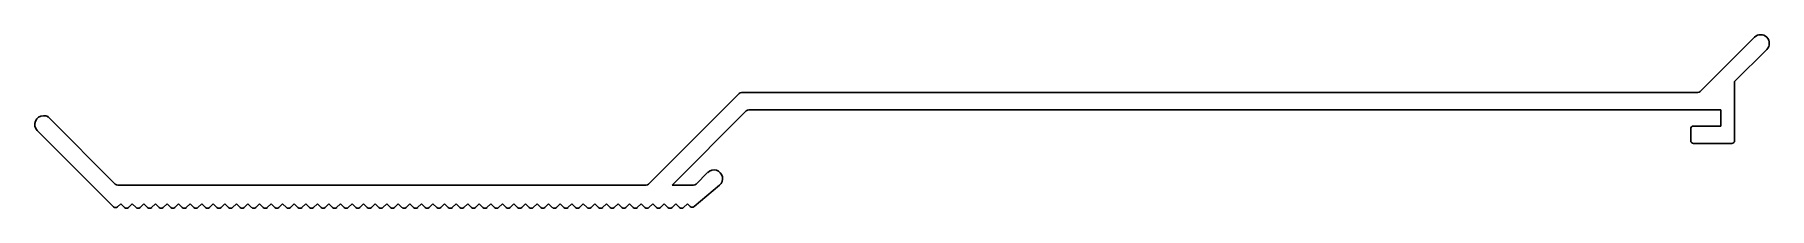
# Model space of a CAD drawing. Extents: x 1735 to 1885, y 1925 to 1940.
import ezdxf

# ---------------------------------------------------------------- set-up
doc = ezdxf.new("R2010")
doc.units = 0
doc.layers.get('0').update_dxf_attribs({"linetype": 'CONTINUOUS'})

msp = doc.modelspace()

# ---------------------------------------------------------------- linework, layer by layer
for p, q in [((1884, 1939.38), (1879.31, 1934.68)), ((1882.28, 1935.54), (1885.06, 1938.32)), ((1882.28, 1930.45), (1882.28, 1935.54)), ((1796.19, 1934.51), (1788.37, 1926.68)), ((1879.09, 1934.6), (1796.4, 1934.6)), ((1736.13, 1932.6), (1736.03, 1932.6)), ((1742.25, 1926.68), (1736.49, 1932.45)), ((1790.4, 1926.6), (1796.81, 1933.01)), ((1797.02, 1933.1), (1881.08, 1933.1)), ((1881.08, 1933.1), (1881.08, 1931.7)), ((1735.5, 1931.32), (1742.09, 1924.72)), ((1878.48, 1931.45), (1878.48, 1930.45)), ((1881.08, 1931.7), (1878.73, 1931.7)), ((1878.73, 1930.2), (1882.03, 1930.2)), ((1793.47, 1927.69), (1792.47, 1926.68)), ((1788.15, 1926.6), (1742.46, 1926.6)), ((1792.26, 1926.6), (1790.4, 1926.6)), ((1792.3, 1924.74), (1794.49, 1926.59)), ((1742.45, 1924.72), (1742.72, 1924.99)), ((1742.72, 1924.99), (1743.04, 1924.67)), ((1743.39, 1924.67), (1743.72, 1924.99)), ((1743.72, 1924.99), (1744.04, 1924.67)), ((1744.39, 1924.67), (1744.72, 1924.99)), ((1744.72, 1924.99), (1745.04, 1924.67)), ((1745.39, 1924.67), (1745.72, 1924.99)), ((1745.72, 1924.99), (1746.04, 1924.67)), ((1746.39, 1924.67), (1746.72, 1924.99)), ((1746.72, 1924.99), (1747.04, 1924.67)), ((1747.39, 1924.67), (1747.72, 1924.99)), ((1747.72, 1924.99), (1748.04, 1924.67)), ((1748.39, 1924.67), (1748.72, 1924.99)), ((1748.72, 1924.99), (1749.04, 1924.67)), ((1749.39, 1924.67), (1749.72, 1924.99)), ((1749.72, 1924.99), (1750.04, 1924.67)), ((1750.39, 1924.67), (1750.72, 1924.99)), ((1750.72, 1924.99), (1751.04, 1924.67)), ((1751.39, 1924.67), (1751.72, 1924.99)), ((1751.72, 1924.99), (1752.04, 1924.67)), ((1752.39, 1924.67), (1752.72, 1924.99)), ((1752.72, 1924.99), (1753.04, 1924.67)), ((1753.39, 1924.67), (1753.72, 1924.99)), ((1753.72, 1924.99), (1754.04, 1924.67)), ((1754.39, 1924.67), (1754.72, 1924.99)), ((1754.72, 1924.99), (1755.04, 1924.67)), ((1755.39, 1924.67), (1755.72, 1924.99)), ((1755.72, 1924.99), (1756.04, 1924.67)), ((1756.39, 1924.67), (1756.72, 1924.99)), ((1756.72, 1924.99), (1757.04, 1924.67)), ((1757.39, 1924.67), (1757.72, 1924.99)), ((1757.72, 1924.99), (1758.04, 1924.67)), ((1758.39, 1924.67), (1758.72, 1924.99)), ((1758.72, 1924.99), (1759.04, 1924.67)), ((1759.39, 1924.67), (1759.72, 1924.99)), ((1759.72, 1924.99), (1760.04, 1924.67)), ((1760.39, 1924.67), (1760.72, 1924.99)), ((1760.72, 1924.99), (1761.04, 1924.67)), ((1761.39, 1924.67), (1761.72, 1924.99)), ((1761.72, 1924.99), (1762.04, 1924.67)), ((1762.39, 1924.67), (1762.72, 1924.99)), ((1762.72, 1924.99), (1763.04, 1924.67)), ((1763.39, 1924.67), (1763.72, 1924.99)), ((1763.72, 1924.99), (1764.04, 1924.67)), ((1764.39, 1924.67), (1764.72, 1924.99)), ((1764.72, 1924.99), (1765.04, 1924.67)), ((1765.39, 1924.67), (1765.72, 1924.99)), ((1765.72, 1924.99), (1766.04, 1924.67)), ((1766.39, 1924.67), (1766.72, 1924.99)), ((1766.72, 1924.99), (1767.04, 1924.67)), ((1767.39, 1924.67), (1767.72, 1924.99)), ((1767.72, 1924.99), (1768.04, 1924.67)), ((1768.39, 1924.67), (1768.72, 1924.99)), ((1768.72, 1924.99), (1769.04, 1924.67)), ((1769.39, 1924.67), (1769.72, 1924.99)), ((1769.72, 1924.99), (1770.04, 1924.67)), ((1770.39, 1924.67), (1770.72, 1924.99)), ((1770.72, 1924.99), (1771.04, 1924.67)), ((1771.39, 1924.67), (1771.72, 1924.99)), ((1771.72, 1924.99), (1772.04, 1924.67)), ((1772.39, 1924.67), (1772.72, 1924.99)), ((1772.72, 1924.99), (1773.04, 1924.67)), ((1773.39, 1924.67), (1773.72, 1924.99)), ((1773.72, 1924.99), (1774.04, 1924.67)), ((1774.39, 1924.67), (1774.72, 1924.99)), ((1774.72, 1924.99), (1775.04, 1924.67)), ((1775.39, 1924.67), (1775.72, 1924.99)), ((1775.72, 1924.99), (1776.04, 1924.67)), ((1776.39, 1924.67), (1776.72, 1924.99)), ((1776.72, 1924.99), (1777.04, 1924.67)), ((1777.39, 1924.67), (1777.72, 1924.99)), ((1777.72, 1924.99), (1778.04, 1924.67)), ((1778.39, 1924.67), (1778.72, 1924.99)), ((1778.72, 1924.99), (1779.04, 1924.67)), ((1779.39, 1924.67), (1779.72, 1924.99)), ((1779.72, 1924.99), (1780.04, 1924.67)), ((1780.39, 1924.67), (1780.72, 1924.99)), ((1780.72, 1924.99), (1781.04, 1924.67)), ((1781.39, 1924.67), (1781.72, 1924.99)), ((1781.72, 1924.99), (1782.04, 1924.67)), ((1782.39, 1924.67), (1782.72, 1924.99)), ((1782.72, 1924.99), (1783.04, 1924.67)), ((1783.39, 1924.67), (1783.72, 1924.99)), ((1783.72, 1924.99), (1784.04, 1924.67)), ((1784.39, 1924.67), (1784.72, 1924.99)), ((1784.72, 1924.99), (1785.04, 1924.67)), ((1785.39, 1924.67), (1785.72, 1924.99)), ((1785.72, 1924.99), (1786.04, 1924.67)), ((1786.39, 1924.67), (1786.72, 1924.99)), ((1786.72, 1924.99), (1787.04, 1924.67)), ((1787.39, 1924.67), (1787.72, 1924.99)), ((1787.72, 1924.99), (1788.04, 1924.67)), ((1788.39, 1924.67), (1788.72, 1924.99)), ((1788.72, 1924.99), (1789.04, 1924.67)), ((1789.39, 1924.67), (1789.72, 1924.99)), ((1789.72, 1924.99), (1790.04, 1924.67)), ((1790.39, 1924.67), (1790.72, 1924.99)), ((1790.72, 1924.99), (1791.04, 1924.67)), ((1791.39, 1924.67), (1791.72, 1924.99)), ((1791.72, 1924.99), (1791.96, 1924.75))]:
    msp.add_line(p, q)
for centre, radius, start, end in [((1884.53, 1938.85), 0.75, 315.0002, 135.0002), ((1796.4, 1934.3), 0.3, 89.9998, 135), ((1879.09, 1934.9), 0.3, 269.9998, 315), ((1736.03, 1931.85), 0.75, 90, 224.9996), ((1736.13, 1932.1), 0.5, 45.0001, 89.9978), ((1797.02, 1932.8), 0.3, 89.9998, 135), ((1878.73, 1931.45), 0.25, 90, 180), ((1878.73, 1930.45), 0.25, 180, 270), ((1882.03, 1930.45), 0.25, 270, 360), ((1794.01, 1927.16), 0.75, 310.2389, 134.9999), ((1742.46, 1926.9), 0.3, 225.0002, 270.0016), ((1788.15, 1926.9), 0.3, 269.9996, 314.9998), ((1792.26, 1926.9), 0.3, 269.9996, 314.9998), ((1742.27, 1924.9), 0.25, 224.9999, 314.9999), ((1743.22, 1924.85), 0.25, 224.9997, 315.0001), ((1744.22, 1924.85), 0.25, 224.9999, 315.0001), ((1745.22, 1924.85), 0.25, 224.9999, 315.0001), ((1746.22, 1924.85), 0.25, 224.9999, 315.0001), ((1747.22, 1924.85), 0.25, 224.9999, 315.0001), ((1748.22, 1924.85), 0.25, 224.9999, 315.0001), ((1749.22, 1924.85), 0.25, 224.9999, 315.0001), ((1750.22, 1924.85), 0.25, 224.9999, 315.0001), ((1751.22, 1924.85), 0.25, 224.9999, 315.0001), ((1752.22, 1924.85), 0.25, 224.9999, 315.0001), ((1753.22, 1924.85), 0.25, 224.9999, 315.0001), ((1754.22, 1924.85), 0.25, 224.9999, 315.0001), ((1755.22, 1924.85), 0.25, 224.9999, 315.0001), ((1756.22, 1924.85), 0.25, 224.9999, 315.0001), ((1757.22, 1924.85), 0.25, 224.9999, 315.0001), ((1758.22, 1924.85), 0.25, 224.9999, 315.0001), ((1759.22, 1924.85), 0.25, 224.9999, 315.0001), ((1760.22, 1924.85), 0.25, 224.9999, 315.0003), ((1761.22, 1924.85), 0.25, 225.0001, 314.9999), ((1762.22, 1924.85), 0.25, 225.0001, 314.9999), ((1763.22, 1924.85), 0.25, 225.0001, 314.9999), ((1764.22, 1924.85), 0.25, 225.0001, 314.9999), ((1765.22, 1924.85), 0.25, 225.0005, 314.9999), ((1766.22, 1924.85), 0.25, 225.0001, 314.9999), ((1767.22, 1924.85), 0.25, 225.0001, 314.9999), ((1768.22, 1924.85), 0.25, 225.0001, 314.9999), ((1769.22, 1924.85), 0.25, 225.0001, 314.9999), ((1770.22, 1924.85), 0.25, 225.0001, 314.9999), ((1771.22, 1924.85), 0.25, 225.0001, 314.9999), ((1772.22, 1924.85), 0.25, 225.0001, 314.9999), ((1773.22, 1924.85), 0.25, 225.0001, 314.9999), ((1774.22, 1924.85), 0.25, 225.0001, 314.9997), ((1775.22, 1924.85), 0.25, 225.0003, 314.9997), ((1776.22, 1924.85), 0.25, 225.0003, 314.9997), ((1777.22, 1924.85), 0.25, 225.0003, 314.9997), ((1778.22, 1924.85), 0.25, 224.9999, 315.0001), ((1779.22, 1924.85), 0.25, 224.9999, 315.0001), ((1780.22, 1924.85), 0.25, 224.9999, 315.0001), ((1781.22, 1924.85), 0.25, 224.9999, 315.0001), ((1782.22, 1924.85), 0.25, 224.9999, 315.0001), ((1783.22, 1924.85), 0.25, 224.9999, 315.0001), ((1784.22, 1924.85), 0.25, 224.9999, 315.0001), ((1785.22, 1924.85), 0.25, 224.9999, 315.0001), ((1786.22, 1924.85), 0.25, 224.9999, 315.0001), ((1787.22, 1924.85), 0.25, 224.9999, 315.0001), ((1788.22, 1924.85), 0.25, 224.9999, 315.0001), ((1789.22, 1924.85), 0.25, 224.9999, 315.0001), ((1790.22, 1924.85), 0.25, 224.9999, 315.0001), ((1791.22, 1924.85), 0.25, 224.9999, 315.0001), ((1792.14, 1924.93), 0.25, 224.9999, 310.2389)]:
    msp.add_arc(centre, radius, start, end)

doc.saveas('drawing.dxf')
